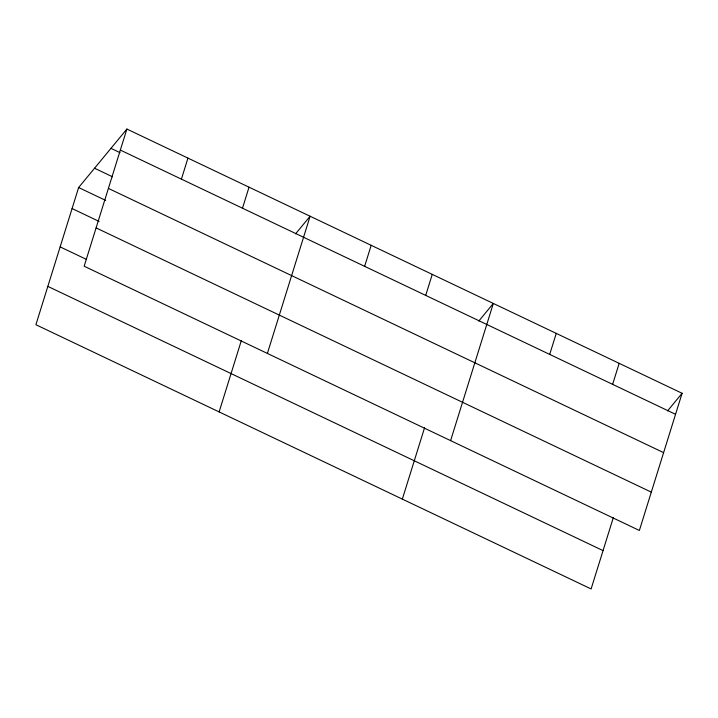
<?xml version="1.0" encoding="UTF-8"?>
<svg xmlns="http://www.w3.org/2000/svg" width="718" height="718" viewBox="0 0 718 718"><rect width="100%" height="100%" fill="white"/><g stroke="black" fill="none" stroke-linecap="round" stroke-linejoin="round"><path stroke-width="1.08" d="M126.889 129.052L84.159 266.225L639.37 530.467L682.1 393.284L126.889 129.052L78.63 187.533L35.9 324.716L591.111 588.948L613.36 517.525M181.412 179.132L187.954 158.113M242.487 208.202L249.029 187.183M219.125 411.908L241.365 340.485M267.383 353.427L310.104 216.244L295.565 233.871M364.636 266.333L371.179 245.314M425.711 295.394L432.254 274.384M402.34 499.109L424.589 427.686M450.599 440.628L493.329 303.445L478.789 321.072M549.701 354.414L556.253 333.394M612.634 384.354L619.176 363.344M667.56 410.911L682.1 393.284M120.337 150.071L675.557 414.304M110.958 148.348L119.969 152.638M94.552 168.236L112.573 176.816M108.4 188.403L663.611 452.636M78.63 187.533L105.663 200.403M72.078 208.552L99.111 221.422M96.095 227.893L651.316 492.135M60.141 246.884L86.169 259.279M47.837 286.383L603.057 550.616"/></g></svg>
